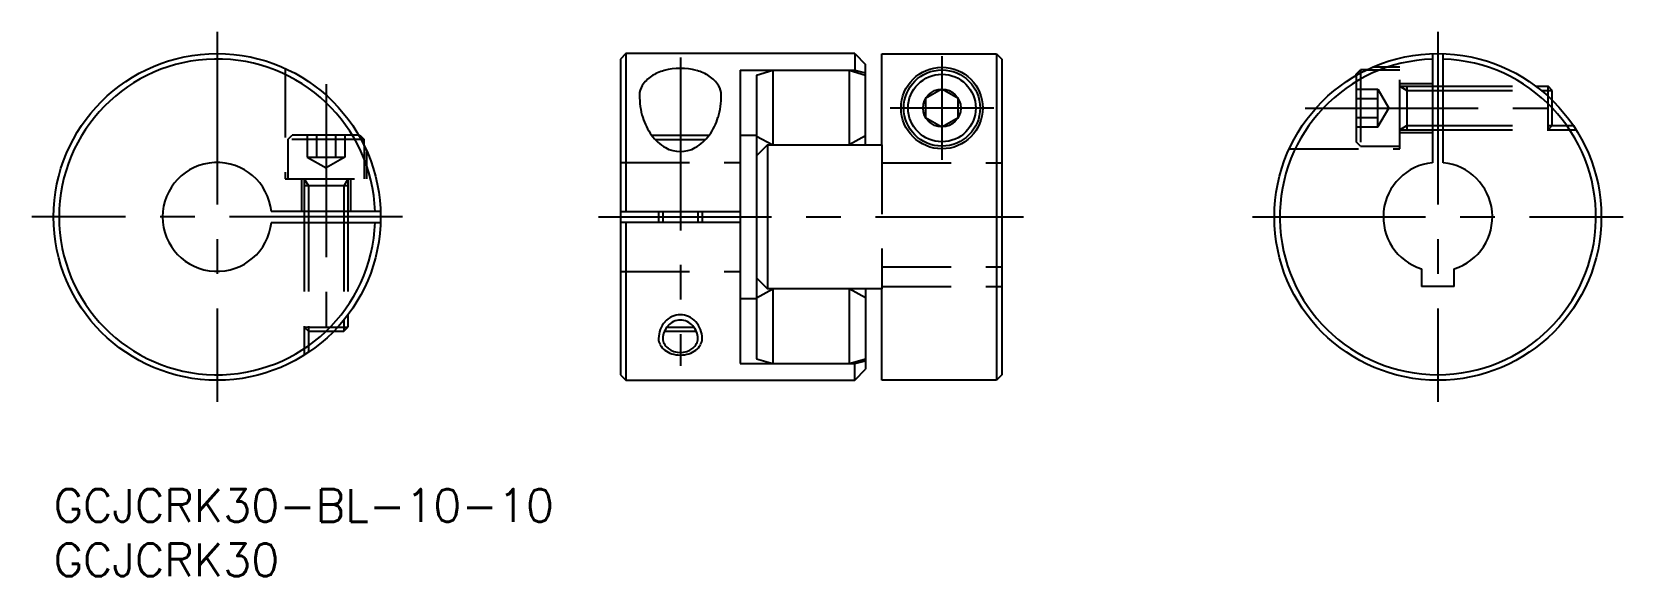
# Model space of a CAD drawing. Extents: x -2 to 144, y -8 to 42.
import ezdxf

# ---------------------------------------------------------------- set-up
doc = ezdxf.new("R2010")
doc.units = 0
doc.header["$LTSCALE"] = 0.5
doc.linetypes.add('CENTER', pattern=[50.8, 31.75, -6.35, 6.35, -6.35])
doc.linetypes.add('DASHED', pattern=[19.05, 12.7, -6.35])
for name, color, linetype in [('MSM_CENTER', 1, 'CENTER'), ('MSM_CONTINUOUS', 7, 'CONTINUOUS'), ('MSM_DASHED', 4, 'DASHED'), ('MSM_NARROW', 5, 'CONTINUOUS'), ('MSM_PART_NUMBER', 7, 'CONTINUOUS')]:
    doc.layers.add(name, color=color, linetype=linetype)
doc.styles.get("Standard").update_dxf_attribs({"font": 'txt.shx', "height": 3, "bigfont": 'bigfont.shx'})

# ---------------------------------------------------------------- blocks, each defined once
blk = doc.blocks.new('*U4')
at = {"layer": 'MSM_PART_NUMBER'}
blk.add_text('GCJCRK30-BL-10-10', height=3, dxfattribs=at).set_placement((0, -3))
blk = doc.blocks.new('*U5')
at = {"layer": 'MSM_PART_NUMBER'}
blk.add_text('GCJCRK30', height=3, dxfattribs=at).set_placement((0, -8))

msp = doc.modelspace()

# ---------------------------------------------------------------- linework, layer by layer
at = {"layer": 'MSM_CENTER'}
for p, q in [((15, 42), (15, 8)), ((127, 42), (127, 8)), ((57.5, 39.64), (57.5, 11.31)), ((81.5, 39.75), (81.5, 30.25)), ((25, 37.18), (25, 12.82)), ((86.25, 35), (76.75, 35)), ((114.82, 35), (139.18, 35)), ((32, 25), (-2, 25)), ((50, 25), (89, 25)), ((110, 25), (144, 25))]:
    msp.add_line(p, q, dxfattribs=at)
at = {"layer": 'MSM_CONTINUOUS'}
for p, q in [((52.5, 40), (52, 39.5)), ((52, 39.5), (52, 10.5)), ((73.5, 40), (52.5, 40)), ((52.5, 40), (52.5, 25.5)), ((73.5, 40), (73.5, 38.32)), ((73.5, 40), (74.5, 39)), ((76, 31.61), (76, 39.99)), ((76, 39.99), (86.5, 39.99)), ((86.5, 39.99), (86.5, 10)), ((86.5, 39.99), (87, 39.49)), ((87, 39.49), (87, 10.5)), ((126.5, 39.99), (126.5, 29.97)), ((127.5, 29.97), (127.5, 39.99)), ((63, 38.47), (63, 11.53)), ((63, 38.47), (73.5, 38.47)), ((64.5, 38.03), (66, 38.47)), ((64.5, 38.03), (64.5, 11.97)), ((66, 38.47), (66, 31.61)), ((73, 38.47), (74.5, 38.03)), ((73, 38.47), (73, 31.61)), ((73.5, 38.47), (74.5, 38.23)), ((74.5, 31.61), (74.5, 39)), ((119.5, 38.1), (119.9, 38.5)), ((119.5, 37.99), (119.5, 38.1)), ((120.47, 38.5), (119.9, 38.5)), ((119.9, 38.5), (119.9, 38.21)), ((81.5, 36.73), (80, 35.87)), ((83, 35.87), (81.5, 36.73)), ((126.5, 37), (127.5, 37)), ((136, 37), (137.12, 37)), ((137.5, 36.62), (137.12, 37)), ((137.12, 36.07), (137.12, 37)), ((137.5, 35.71), (137.5, 36.62)), ((80, 35.87), (80, 34.13)), ((83, 34.13), (83, 35.87)), ((80, 34.13), (81.5, 33.27)), ((81.5, 33.27), (83, 34.13)), ((27.99, 32.5), (28.1, 32.5)), ((28.1, 32.5), (28.5, 32.1)), ((54.86, 32.5), (60.15, 32.5)), ((63, 32.5), (64.5, 32.5)), ((64.5, 32.42), (66, 31.61)), ((74.5, 32.43), (73, 31.61)), ((126.5, 33), (127.5, 33)), ((28.5, 32.1), (28.21, 32.1)), ((28.5, 31.54), (28.5, 32.1)), ((55.19, 32.1), (59.81, 32.1)), ((65.5, 31.61), (64.5, 30.61)), ((65.5, 31.61), (65.5, 18.39)), ((65.5, 31.61), (76, 31.61)), ((29.99, 25.5), (19.97, 25.5)), ((23, 25.5), (23, 24.5)), ((27, 25.5), (27, 24.5)), ((52, 25.5), (63, 25.5)), ((55.5, 25.47), (55.5, 24.47)), ((59.5, 25.47), (59.5, 24.47)), ((19.97, 24.5), (29.99, 24.5)), ((63, 24.5), (52, 24.5)), ((52.5, 24.5), (52.5, 10)), ((64.5, 19.39), (65.5, 18.39)), ((125.5, 20.23), (125.5, 18.6)), ((128.5, 18.6), (128.5, 20.23)), ((64.5, 17.58), (66, 18.39)), ((76, 18.39), (65.5, 18.39)), ((66, 18.39), (66, 11.53)), ((74.5, 17.57), (73, 18.39)), ((73, 18.39), (73, 11.53)), ((74.5, 18.39), (74.5, 11)), ((76, 10), (76, 18.39)), ((128.5, 18.6), (125.5, 18.6)), ((63, 17.5), (64.5, 17.5)), ((26.07, 14.88), (27, 14.88)), ((26.62, 14.5), (27, 14.88)), ((27, 16), (27, 14.88)), ((56.28, 14.88), (58.73, 14.88)), ((25.71, 14.5), (26.62, 14.5)), ((56.05, 14.5), (58.96, 14.5)), ((64.5, 11.97), (66, 11.53)), ((73, 11.53), (74.5, 11.97)), ((73.5, 11.53), (74.5, 11.77)), ((52, 10.5), (52.5, 10)), ((63, 11.53), (73.5, 11.53)), ((73.5, 10), (73.5, 11.68)), ((73.5, 10), (74.5, 11)), ((87, 10.5), (86.5, 10)), ((52.5, 10), (73.5, 10)), ((86.5, 10), (76, 10))]:
    msp.add_line(p, q, dxfattribs=at)
for centre, radius in [((15, 25), 15), ((127, 25), 15), ((81.5, 35), 3.75), ((81.5, 35), 3.5), ((81.5, 35), 3.1), ((81.5, 35), 1.73)]:
    msp.add_circle(centre, radius, dxfattribs=at)
for centre, radius, start, end in [((15, 25), 14.5, 1.9761, 358.0239), ((127, 25), 14.5, 91.9761, 88.0239), ((57.07, 34.53), 4.05, 105.1754, 123.2174), ((57.5, 32.93), 5.71, 74.8247, 105.1753), ((57.94, 34.53), 4.05, 56.7826, 74.8246), ((55.4, 36.18), 1.65, 147.6839, 180), ((56.41, 35.54), 2.84, 123.2173, 147.6839), ((58.6, 35.54), 2.84, 32.3161, 56.7827), ((59.61, 36.18), 1.65, 360, 32.3161), ((60.9, 36.18), 7.15, 180, 196.6753), ((54.11, 36.18), 7.15, 343.3248, 360), ((59.23, 35.68), 5.4, 196.6752, 215.8731), ((55.78, 35.68), 5.4, 324.1269, 343.3248), ((58.17, 34.92), 4.1, 215.8731, 240.1967), ((56.83, 34.92), 4.1, 299.8033, 324.1268), ((57.5, 33.75), 2.75, 240.1968, 299.8059), ((15, 25), 5, 5.7392, 354.2608), ((127, 25), 5, 95.7392, 252.5424), ((127, 25), 5, 287.4576, 84.2608), ((57.56, 13.84), 1.65, 135.9329, 158.1522), ((57.5, 14.04), 1.48, 40.0312, 139.9688), ((57.45, 13.84), 1.65, 21.8478, 44.0671), ((57.61, 13.82), 1.71, 158.1522, 180), ((56.86, 13.82), 0.958, 180.0001, 208.277), ((57.17, 13.99), 1.31, 208.277, 232.403), ((57.84, 13.99), 1.31, 307.5969, 331.7229), ((57.4, 13.82), 1.71, 0, 21.8478), ((58.15, 13.82), 0.958, 331.7231, 360), ((57.5, 14.39), 1.84, 231.9566, 308.0434)]:
    msp.add_arc(centre, radius, start, end, dxfattribs=at)
at = {"layer": 'MSM_DASHED'}
for p, q in [((21.25, 38.64), (21.25, 28.5)), ((119.5, 37.99), (119.5, 31.9)), ((119.9, 38.21), (119.9, 31.5)), ((120.47, 38.5), (123.5, 38.5)), ((123.5, 38.75), (121.01, 38.75)), ((123.5, 31.25), (123.5, 38.75)), ((119.5, 36.73), (121.5, 36.73)), ((121.5, 36.73), (122.5, 35)), ((121.5, 33.27), (121.5, 36.73)), ((123.5, 37.25), (126.5, 37.25)), ((123.5, 37), (124.16, 36.62)), ((123.5, 37), (126.5, 37)), ((124.16, 37), (124.16, 33)), ((124.16, 36.62), (126.5, 36.62)), ((127.5, 37), (136, 37)), ((127.5, 36.62), (136.49, 36.62)), ((119.5, 35.87), (121.5, 35.87)), ((137.12, 33), (137.12, 36.07)), ((137.5, 33.38), (137.5, 35.71)), ((119.5, 34.13), (121.5, 34.13)), ((121.5, 33.27), (122.5, 35)), ((21.5, 32.1), (21.9, 32.5)), ((27.99, 32.5), (21.9, 32.5)), ((23.27, 32.5), (23.27, 30.5)), ((24.13, 32.5), (24.13, 30.5)), ((25.87, 32.5), (25.87, 30.5)), ((26.73, 32.5), (26.73, 30.5)), ((119.5, 33.27), (121.5, 33.27)), ((123.5, 33), (124.16, 33.38)), ((123.5, 33), (126.5, 33)), ((123.5, 32.75), (126.5, 32.75)), ((124.16, 33.38), (126.5, 33.38)), ((127.5, 33.38), (139.45, 33.38)), ((127.5, 33), (139.69, 33)), ((137.12, 33), (137.5, 33.38)), ((28.21, 32.1), (21.5, 32.1)), ((21.5, 32.1), (21.5, 28.5)), ((28.5, 31.54), (28.5, 28.5)), ((28.75, 28.5), (28.75, 30.99)), ((76, 31.61), (76, 18.39)), ((113.37, 31.25), (123.5, 31.25)), ((119.9, 31.5), (119.5, 31.9)), ((119.9, 31.5), (123.5, 31.5)), ((23.27, 30.5), (25, 29.5)), ((23.27, 30.5), (26.73, 30.5)), ((26.73, 30.5), (25, 29.5)), ((52, 30), (63, 30)), ((76, 29.97), (87, 29.97)), ((21.25, 28.5), (28.75, 28.5)), ((22.75, 28.5), (22.75, 25.5)), ((23, 28.5), (23.38, 27.84)), ((23, 28.5), (23, 25.5)), ((27, 27.84), (23, 27.84)), ((23.38, 27.84), (23.38, 25.5)), ((27, 28.5), (26.62, 27.84)), ((26.62, 27.84), (26.62, 25.5)), ((27, 28.5), (27, 25.5)), ((27.25, 28.5), (27.25, 25.5)), ((23, 24.5), (23, 12.31)), ((23.38, 24.5), (23.38, 12.56)), ((26.62, 24.5), (26.62, 15.52)), ((27, 24.5), (27, 16)), ((52, 20), (63, 20)), ((76, 20.42), (87, 20.42)), ((76, 18.6), (87, 18.6)), ((23, 14.88), (26.07, 14.88)), ((23, 14.88), (23.38, 14.5)), ((23.38, 14.5), (25.71, 14.5))]:
    msp.add_line(p, q, dxfattribs=at)
at = {"layer": 'MSM_NARROW'}
for p, q in [((126.5, 36.62), (127.5, 36.62)), ((136.49, 36.62), (137.49, 36.62)), ((126.5, 33.38), (127.5, 33.38)), ((23.38, 25.5), (23.38, 24.5)), ((26.62, 25.5), (26.62, 24.5)), ((55.88, 25.47), (55.88, 24.47)), ((59.12, 25.47), (59.12, 24.47)), ((26.62, 15.52), (26.62, 14.52))]:
    msp.add_line(p, q, dxfattribs=at)
for centre, radius, start, end in [((57.88, 13.82), 2.37, 159.1955, 180.0001), ((57.7, 13.89), 2.18, 137.4701, 159.1956), ((57.58, 14), 2.02, 114.3022, 137.4702), ((57.5, 14.16), 1.84, 65.6979, 114.3021), ((57.43, 14), 2.02, 42.5299, 65.6978), ((57.31, 13.89), 2.18, 20.8044, 42.5298), ((57.13, 13.82), 2.37, 0, 20.8045), ((56.65, 13.82), 1.15, 180, 208.7787), ((57.06, 14.04), 1.62, 208.7786, 232.9794), ((57.94, 14.04), 1.62, 307.0207, 331.2214), ((58.35, 13.82), 1.15, 331.2213, 0.0001), ((57.33, 14.4), 2.06, 232.9793, 252.653), ((57.5, 14.95), 2.64, 252.6531, 287.3469), ((57.68, 14.4), 2.06, 287.347, 307.0207)]:
    msp.add_arc(centre, radius, start, end, dxfattribs=at)

# ---------------------------------------------------------------- block references
at = {"layer": 'MSM_CONTINUOUS'}
for name in ['*U4', '*U5']:
    msp.add_blockref(name, (0, 0), dxfattribs=at)

doc.saveas('drawing.dxf')
